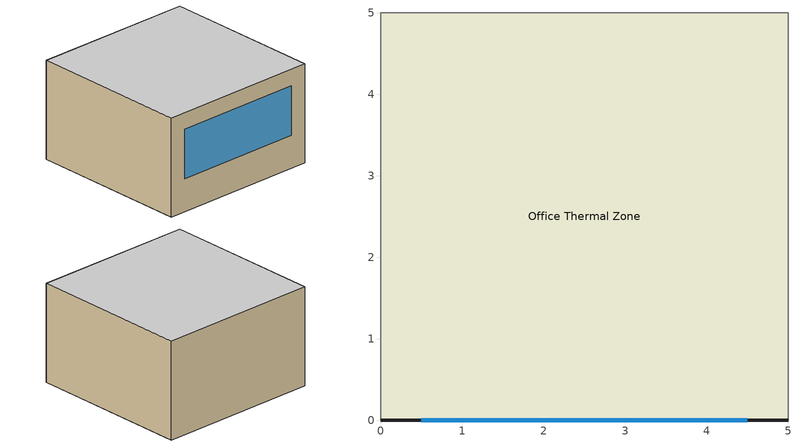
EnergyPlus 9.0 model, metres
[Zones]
Office Thermal Zone
 floor adiabatic (Concrete wall): 5,5 5,0 0,0 0,5 z0
 wall outside (Concrete wall): 0,0 5,0 z0:3
 wall adiabatic (Concrete wall): 5,0 5,5 0,5 0,0 z0:3
 window (Window): 0.5,0 4.5,0 z1:2.5
 ceiling adiabatic (Concrete wall): 5,0 5,5 0,5 0,0 z3
[Building]
Building 1: North Axis {deg}=0
[Site:Location]
Victoria-Univ of Victoria: Latitude {deg}=48.457; Longitude {deg}=-123.305; Time Zone {hr}=-8; Elevation {m}=60.1
[Material] Thermal Absorptance=0.9
Name | Roughness | Thickness {m} | Conductivity {W/m-K} | Density {kg/m3} | Specific Heat {J/kg-K} | Solar Absorptance | Visible Absorptance
1/2IN Gypsum | Smooth | 0.0127 | 0.16 | 784.9 | 830 | 0.4 | 0.4
1IN Stucco | Smooth | 0.0253 | 0.6918 | 1858 | 837 | 0.92 | 0.92
8IN Concrete HW | MediumRough | 0.2033 | 1.7296 | 2243 | 837 | 0.65 | 0.65
Wall Insulation [31] | MediumRough | 0.0337 | 0.0432 | 91 | 837 | 0.5 | 0.5
[WindowMaterial:SimpleGlazingSystem]
Simple Glazing: U-Factor {W/m2-K}=2.2; Solar Heat Gain Coefficient=0.4
[Construction]
Concrete wall: 1IN Stucco, 8IN Concrete HW, Wall Insulation [31], 1/2IN Gypsum
Window: Simple Glazing
[Zone]
Office Thermal Zone
[ZoneControl:Thermostat]
Office Thermal Zone Thermostat: Zone or ZoneList=Office Thermal Zone; Control Type Schedule=Office Thermal Zone Thermostat Schedule; Control 1=Thermostat Setpoint Dual Setpoint 1
[ThermostatSetpoint:DualSetpoint]
Thermostat Setpoint Dual Setpoint 1: Heating Setpoint Temperature Schedule=Heating Setpoint Schedule; Cooling Setpoint Temperature Schedule=Cooling Setpoint Schedule
[ZoneVentilation:DesignFlowRate]
Office Thermal Zone Ventilation per Person: Zone or ZoneList=Office Thermal Zone; Schedule=Office Occupancy Schedule; Design Flow Rate Calculation Method=Flow/Person; Flow Rate per Person {m3/s-person}=0.00943895
[Schedule:Compact]
Office Thermal Zone Thermostat Schedule: Through: 12/31, For: AllDays, Until: 24:00, 4
[Schedule:Day:Interval]
Large Office HtgSetp Rule 1 Day Schedule; Large Office HtgSetp Summer Design Day: No, 24:00, 15.6
Large Office HtgSetp Default Schedule: No, 06:00, 15.6, 22:00, 21, 24:00, 15.6
Large Office HtgSetp Rule 2 Day Schedule: No, 06:00, 15.6, 18:00, 21, 24:00, 15.6
Large Office HtgSetp Winter Design Day: No, 24:00, 21
Large Office ClgSetp Rule 1 Day Schedule; Large Office ClgSetp Winter Design Day: No, 24:00, 26.7
Large Office ClgSetp Default Schedule; Large Office ClgSetp Summer Design Day: No, 06:00, 26.7, 22:00, 24, 24:00, 26.7
Large Office ClgSetp Rule 2 Day Schedule: No, 06:00, 26.7, 18:00, 24, 24:00, 26.7
Office Bldg Occ Default Schedule: No, 06:00, 0, 07:00, 0.1, 08:00, 0.2, 12:00, 0.85, 13:00, 0.5, 17:00, 0.85, 18:00, 0.7, 20:00, 0.4, 22:00, 0.1, 24:00, 0.05
Office Bldg Occ Rule 1 Day Schedule; Office Bldg Occ Winter Design Day: No, 24:00, 0
Office Bldg Occ Rule 2 Day Schedule: No, 06:00, 0, 08:00, 0.1, 14:00, 0.4, 17:00, 0.1, 24:00, 0
Office Bldg Occ Summer Design Day: No, 06:00, 0, 22:00, 1, 24:00, 0.05
[Schedule:Week:Daily]
Heating Setpoint Schedule Week Rule - Jan1-Dec31: Large Office HtgSetp Rule 1 Day Schedule, Large Office HtgSetp Default Schedule, Large Office HtgSetp Default Schedule, Large Office HtgSetp Default Schedule, Large Office HtgSetp Default Schedule, Large Office HtgSetp Default Schedule, Large Office HtgSetp Rule 2 Day Schedule, Large Office HtgSetp Default Schedule, Large Office HtgSetp Summer Design Day, Large Office HtgSetp Winter Design Day, Large Office HtgSetp Default Schedule, Large Office HtgSetp Default Schedule
Cooling Setpoint Schedule Week Rule - Jan1-Dec31: Large Office ClgSetp Rule 1 Day Schedule, Large Office ClgSetp Default Schedule, Large Office ClgSetp Default Schedule, Large Office ClgSetp Default Schedule, Large Office ClgSetp Default Schedule, Large Office ClgSetp Default Schedule, Large Office ClgSetp Rule 2 Day Schedule, Large Office ClgSetp Default Schedule, Large Office ClgSetp Summer Design Day, Large Office ClgSetp Winter Design Day, Large Office ClgSetp Default Schedule, Large Office ClgSetp Default Schedule
Office Occupancy Schedule Week Rule - Jan1-Dec31: Office Bldg Occ Rule 1 Day Schedule, Office Bldg Occ Default Schedule, Office Bldg Occ Default Schedule, Office Bldg Occ Default Schedule, Office Bldg Occ Default Schedule, Office Bldg Occ Default Schedule, Office Bldg Occ Rule 2 Day Schedule, Office Bldg Occ Default Schedule, Office Bldg Occ Summer Design Day, Office Bldg Occ Winter Design Day, Office Bldg Occ Default Schedule, Office Bldg Occ Default Schedule
[Schedule:Year]
Heating Setpoint Schedule: Heating Setpoint Schedule Week Rule - Jan1-Dec31, 1, 1, 12, 31
Cooling Setpoint Schedule: Cooling Setpoint Schedule Week Rule - Jan1-Dec31, 1, 1, 12, 31
Office Occupancy Schedule: Office Occupancy Schedule Week Rule - Jan1-Dec31, 1, 1, 12, 31
